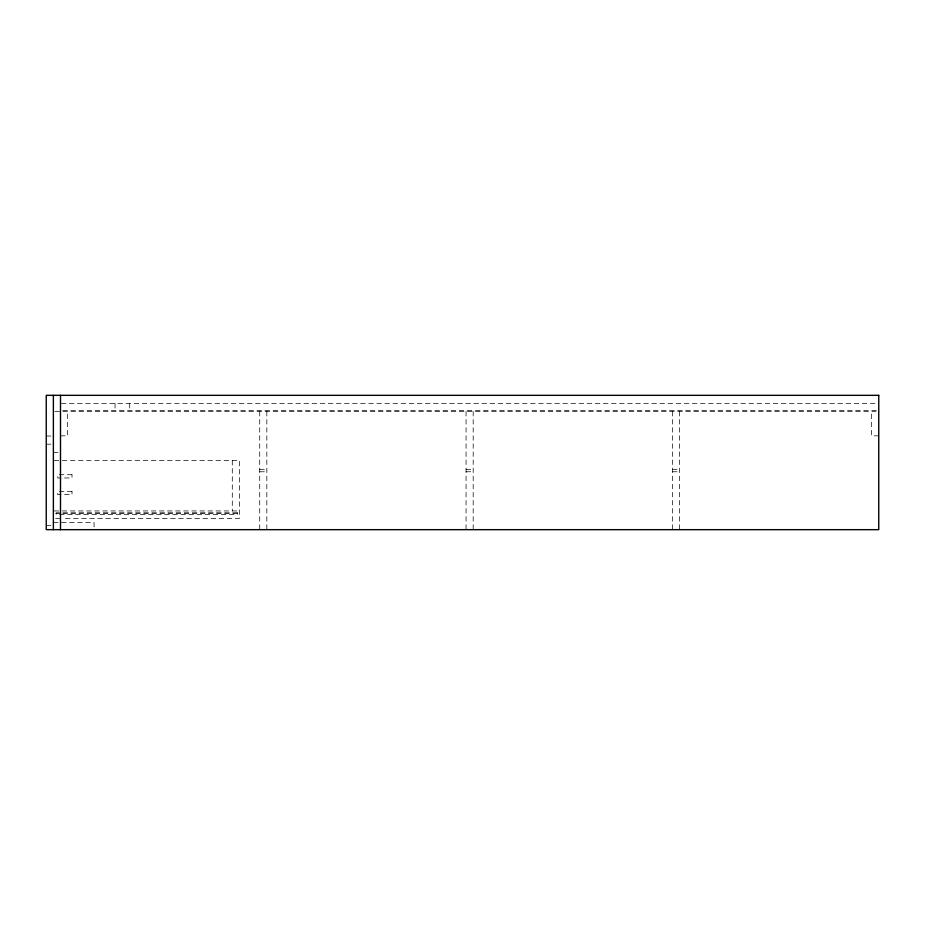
<?xml version="1.0" encoding="UTF-8"?>
<svg xmlns="http://www.w3.org/2000/svg" width="925" height="925" viewBox="0 0 925 925"><rect width="100%" height="100%" fill="white"/><g stroke="black" fill="none" stroke-linecap="round" stroke-linejoin="round"><path stroke-width="0.69" stroke-dasharray="4.62 3.47" d="M61.316 403.473L876.495 403.473M62.75 410.596L877.941 410.596M54.818 411.405L875.906 411.405M60.495 435.837L67.617 435.837L67.617 411.405M878.75 435.837L871.628 435.837L871.628 411.405M46.25 436.033L51.95 436.033M46.25 444.185L51.95 444.185M53.372 452.325L59.073 452.325M54.193 460.465L239.413 460.465L239.413 518.474L62.807 518.474M259.717 469.322L266.839 469.322M466.061 469.322L473.184 469.322M672.406 469.322L679.528 469.322M259.717 471.762L266.839 471.762M466.061 471.762L473.184 471.762M672.406 471.762L679.528 471.762M54.193 510.947L239.413 510.947M55.627 513.595L61.362 513.595M62.807 513.595L239.413 513.595M55.627 518.474L61.362 518.474M53.372 522.544L94.084 522.544L94.084 529.667M46.25 525.597L51.95 525.597M679.528 411.405L679.528 529.667M672.406 411.405L672.406 529.667M473.184 411.405L473.184 529.667M466.061 411.405L466.061 529.667M266.839 411.405L266.839 529.667M259.717 411.405L259.717 529.667M232.291 460.465L232.291 510.947M129.708 403.473L129.708 410.596M115.047 403.473L115.047 410.596M72 474.71L57.755 474.71L57.755 477.971L72 477.971L72 474.71M72 491.406L57.755 491.406L57.755 494.655L72 494.655L72 491.406M237.378 512.774L56.228 512.774L56.228 514.404L237.378 514.404L237.378 512.774"/><path stroke-width="1.39" d="M60.495 395.333L60.495 529.667M53.372 395.333L53.372 529.667M878.75 395.333L46.25 395.333L46.25 529.667L878.75 529.667L878.75 395.333"/></g></svg>
